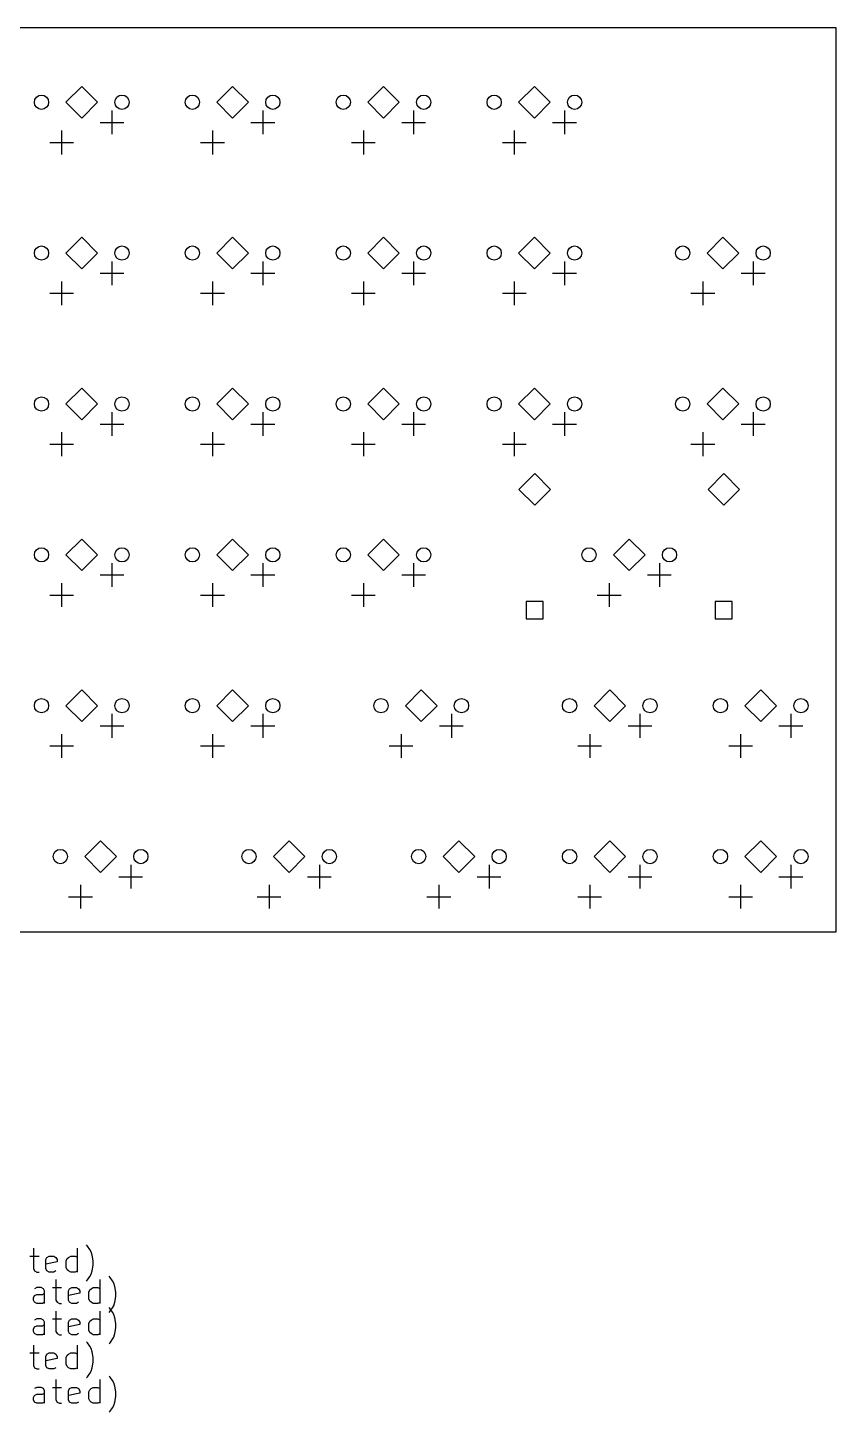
# Model space of a CAD drawing. Extents: x 197 to 391, y -189 to -14.
# Drawn here: x 288.4 to 390.6, y -189.2 to -14.4 of the extents above; entities that cross this region are included whole.
import ezdxf

# ---------------------------------------------------------------- set-up
doc = ezdxf.new("R2010")
doc.units = 0
doc.layers.add('BLACK', color=7, linetype='CONTINUOUS')

msp = doc.modelspace()

# ---------------------------------------------------------------- linework, layer by layer
at = {"layer": 'BLACK', "linetype": 'CONTINUOUS'}
for p, q in [((390.55, -14.4), (201.375, -14.4)), ((390.55, -128.588), (390.55, -14.4)), ((295.275, -21.8186), (293.281, -23.8125)), ((297.269, -23.8125), (295.275, -21.8186)), ((314.325, -21.8186), (312.331, -23.8125)), ((316.319, -23.8125), (314.325, -21.8186)), ((333.375, -21.8186), (331.381, -23.8125)), ((335.369, -23.8125), (333.375, -21.8186)), ((352.425, -21.8186), (350.431, -23.8125)), ((354.419, -23.8125), (352.425, -21.8186)), ((293.281, -23.8125), (295.275, -25.8064)), ((295.275, -25.8064), (297.269, -23.8125)), ((312.331, -23.8125), (314.325, -25.8064)), ((314.325, -25.8064), (316.319, -23.8125)), ((331.381, -23.8125), (333.375, -25.8064)), ((333.375, -25.8064), (335.369, -23.8125)), ((350.431, -23.8125), (352.425, -25.8064)), ((352.425, -25.8064), (354.419, -23.8125)), ((299.085, -24.8525), (299.085, -27.8525)), ((318.135, -24.8525), (318.135, -27.8525)), ((337.185, -24.8525), (337.185, -27.8525)), ((356.235, -24.8525), (356.235, -27.8525)), ((292.735, -27.3925), (292.735, -30.3925)), ((297.585, -26.3525), (300.585, -26.3525)), ((311.785, -27.3925), (311.785, -30.3925)), ((316.635, -26.3525), (319.635, -26.3525)), ((330.835, -27.3925), (330.835, -30.3925)), ((335.685, -26.3525), (338.685, -26.3525)), ((349.885, -27.3925), (349.885, -30.3925)), ((354.735, -26.3525), (357.735, -26.3525)), ((291.235, -28.8925), (294.235, -28.8925)), ((310.285, -28.8925), (313.285, -28.8925)), ((329.335, -28.8925), (332.335, -28.8925)), ((348.385, -28.8925), (351.385, -28.8925)), ((295.275, -40.8686), (293.281, -42.8625)), ((297.269, -42.8625), (295.275, -40.8686)), ((314.325, -40.8686), (312.331, -42.8625)), ((316.319, -42.8625), (314.325, -40.8686)), ((333.375, -40.8686), (331.381, -42.8625)), ((335.369, -42.8625), (333.375, -40.8686)), ((352.425, -40.8686), (350.431, -42.8625)), ((354.419, -42.8625), (352.425, -40.8686)), ((376.238, -40.8686), (374.244, -42.8625)), ((378.232, -42.8625), (376.238, -40.8686)), ((293.281, -42.8625), (295.275, -44.8564)), ((295.275, -44.8564), (297.269, -42.8625)), ((312.331, -42.8625), (314.325, -44.8564)), ((314.325, -44.8564), (316.319, -42.8625)), ((331.381, -42.8625), (333.375, -44.8564)), ((333.375, -44.8564), (335.369, -42.8625)), ((350.431, -42.8625), (352.425, -44.8564)), ((352.425, -44.8564), (354.419, -42.8625)), ((374.244, -42.8625), (376.238, -44.8564)), ((376.238, -44.8564), (378.232, -42.8625)), ((297.585, -45.4025), (300.585, -45.4025)), ((299.085, -43.9025), (299.085, -46.9025)), ((316.635, -45.4025), (319.635, -45.4025)), ((318.135, -43.9025), (318.135, -46.9025)), ((335.685, -45.4025), (338.685, -45.4025)), ((337.185, -43.9025), (337.185, -46.9025)), ((354.735, -45.4025), (357.735, -45.4025)), ((356.235, -43.9025), (356.235, -46.9025)), ((378.548, -45.4025), (381.548, -45.4025)), ((380.048, -43.9025), (380.048, -46.9025)), ((292.735, -46.4425), (292.735, -49.4425)), ((311.785, -46.4425), (311.785, -49.4425)), ((330.835, -46.4425), (330.835, -49.4425)), ((349.885, -46.4425), (349.885, -49.4425)), ((373.698, -46.4425), (373.698, -49.4425)), ((291.235, -47.9425), (294.235, -47.9425)), ((310.285, -47.9425), (313.285, -47.9425)), ((329.335, -47.9425), (332.335, -47.9425)), ((348.385, -47.9425), (351.385, -47.9425)), ((372.198, -47.9425), (375.198, -47.9425)), ((295.275, -59.9186), (293.281, -61.9125)), ((297.269, -61.9125), (295.275, -59.9186)), ((314.325, -59.9186), (312.331, -61.9125)), ((316.319, -61.9125), (314.325, -59.9186)), ((333.375, -59.9186), (331.381, -61.9125)), ((335.369, -61.9125), (333.375, -59.9186)), ((352.425, -59.9186), (350.431, -61.9125)), ((354.419, -61.9125), (352.425, -59.9186)), ((376.238, -59.9186), (374.244, -61.9125)), ((378.232, -61.9125), (376.238, -59.9186)), ((293.281, -61.9125), (295.275, -63.9064)), ((295.275, -63.9064), (297.269, -61.9125)), ((312.331, -61.9125), (314.325, -63.9064)), ((314.325, -63.9064), (316.319, -61.9125)), ((331.381, -61.9125), (333.375, -63.9064)), ((333.375, -63.9064), (335.369, -61.9125)), ((350.431, -61.9125), (352.425, -63.9064)), ((352.425, -63.9064), (354.419, -61.9125)), ((374.244, -61.9125), (376.238, -63.9064)), ((376.238, -63.9064), (378.232, -61.9125)), ((297.585, -64.4525), (300.585, -64.4525)), ((299.085, -62.9525), (299.085, -65.9525)), ((316.635, -64.4525), (319.635, -64.4525)), ((318.135, -62.9525), (318.135, -65.9525)), ((335.685, -64.4525), (338.685, -64.4525)), ((337.185, -62.9525), (337.185, -65.9525)), ((354.735, -64.4525), (357.735, -64.4525)), ((356.235, -62.9525), (356.235, -65.9525)), ((378.548, -64.4525), (381.548, -64.4525)), ((380.048, -62.9525), (380.048, -65.9525)), ((292.735, -65.4925), (292.735, -68.4925)), ((311.785, -65.4925), (311.785, -68.4925)), ((330.835, -65.4925), (330.835, -68.4925)), ((349.885, -65.4925), (349.885, -68.4925)), ((373.698, -65.4925), (373.698, -68.4925)), ((291.235, -66.9925), (294.235, -66.9925)), ((310.285, -66.9925), (313.285, -66.9925)), ((329.335, -66.9925), (332.335, -66.9925)), ((348.385, -66.9925), (351.385, -66.9925)), ((372.198, -66.9925), (375.198, -66.9925)), ((352.468, -70.7136), (350.474, -72.7075)), ((354.462, -72.7075), (352.468, -70.7136)), ((376.344, -70.7136), (374.35, -72.7075)), ((378.337, -72.7075), (376.344, -70.7136)), ((350.474, -72.7075), (352.468, -74.7014)), ((352.468, -74.7014), (354.462, -72.7075)), ((374.35, -72.7075), (376.344, -74.7014)), ((376.344, -74.7014), (378.337, -72.7075)), ((295.275, -78.9686), (293.281, -80.9625)), ((297.269, -80.9625), (295.275, -78.9686)), ((314.325, -78.9686), (312.331, -80.9625)), ((316.319, -80.9625), (314.325, -78.9686)), ((333.375, -78.9686), (331.381, -80.9625)), ((335.369, -80.9625), (333.375, -78.9686)), ((364.406, -78.9686), (362.412, -80.9625)), ((366.399, -80.9625), (364.406, -78.9686)), ((293.281, -80.9625), (295.275, -82.9564)), ((295.275, -82.9564), (297.269, -80.9625)), ((299.085, -82.0025), (299.085, -85.0025)), ((312.331, -80.9625), (314.325, -82.9564)), ((314.325, -82.9564), (316.319, -80.9625)), ((318.135, -82.0025), (318.135, -85.0025)), ((331.381, -80.9625), (333.375, -82.9564)), ((333.375, -82.9564), (335.369, -80.9625)), ((337.185, -82.0025), (337.185, -85.0025)), ((362.412, -80.9625), (364.406, -82.9564)), ((364.406, -82.9564), (366.399, -80.9625)), ((368.216, -82.0025), (368.216, -85.0025)), ((297.585, -83.5025), (300.585, -83.5025)), ((316.635, -83.5025), (319.635, -83.5025)), ((335.685, -83.5025), (338.685, -83.5025)), ((366.716, -83.5025), (369.716, -83.5025)), ((292.735, -84.5425), (292.735, -87.5425)), ((311.785, -84.5425), (311.785, -87.5425)), ((330.835, -84.5425), (330.835, -87.5425)), ((361.866, -84.5425), (361.866, -87.5425)), ((291.235, -86.0425), (294.235, -86.0425)), ((310.285, -86.0425), (313.285, -86.0425)), ((329.335, -86.0425), (332.335, -86.0425)), ((353.545, -86.8699), (351.39, -86.8699)), ((351.39, -86.8699), (351.39, -89.0251)), ((353.545, -89.0251), (353.545, -86.8699)), ((360.366, -86.0425), (363.366, -86.0425)), ((377.421, -86.8699), (375.266, -86.8699)), ((375.266, -86.8699), (375.266, -89.0251)), ((377.421, -89.0251), (377.421, -86.8699)), ((351.39, -89.0251), (353.545, -89.0251)), ((375.266, -89.0251), (377.421, -89.0251)), ((295.275, -98.0186), (293.281, -100.012)), ((297.269, -100.012), (295.275, -98.0186)), ((314.325, -98.0186), (312.331, -100.012)), ((316.319, -100.012), (314.325, -98.0186)), ((338.138, -98.0186), (336.144, -100.012)), ((340.132, -100.012), (338.138, -98.0186)), ((361.95, -98.0186), (359.956, -100.012)), ((363.944, -100.012), (361.95, -98.0186)), ((381, -98.0186), (379.006, -100.012)), ((382.994, -100.012), (381, -98.0186)), ((293.281, -100.012), (295.275, -102.006)), ((295.275, -102.006), (297.269, -100.012)), ((299.085, -101.052), (299.085, -104.052)), ((312.331, -100.012), (314.325, -102.006)), ((314.325, -102.006), (316.319, -100.012)), ((318.135, -101.052), (318.135, -104.052)), ((336.144, -100.012), (338.138, -102.006)), ((338.138, -102.006), (340.132, -100.012)), ((341.948, -101.052), (341.948, -104.052)), ((359.956, -100.012), (361.95, -102.006)), ((361.95, -102.006), (363.944, -100.012)), ((365.76, -101.052), (365.76, -104.052)), ((379.006, -100.012), (381, -102.006)), ((381, -102.006), (382.994, -100.012)), ((384.81, -101.052), (384.81, -104.052)), ((297.585, -102.552), (300.585, -102.552)), ((316.635, -102.552), (319.635, -102.552)), ((340.448, -102.552), (343.448, -102.552)), ((364.26, -102.552), (367.26, -102.552)), ((383.31, -102.552), (386.31, -102.552)), ((292.735, -103.593), (292.735, -106.593)), ((311.785, -103.593), (311.785, -106.593)), ((335.598, -103.593), (335.598, -106.593)), ((359.41, -103.593), (359.41, -106.593)), ((378.46, -103.593), (378.46, -106.593)), ((291.235, -105.093), (294.235, -105.093)), ((310.285, -105.093), (313.285, -105.093)), ((334.098, -105.093), (337.098, -105.093)), ((357.91, -105.093), (360.91, -105.093)), ((376.96, -105.093), (379.96, -105.093)), ((297.656, -117.069), (295.662, -119.062)), ((299.65, -119.062), (297.656, -117.069)), ((321.469, -117.069), (319.475, -119.062)), ((323.462, -119.062), (321.469, -117.069)), ((342.9, -117.069), (340.906, -119.062)), ((344.894, -119.062), (342.9, -117.069)), ((361.95, -117.069), (359.956, -119.062)), ((363.944, -119.062), (361.95, -117.069)), ((381, -117.069), (379.006, -119.062)), ((382.994, -119.062), (381, -117.069)), ((295.662, -119.062), (297.656, -121.056)), ((297.656, -121.056), (299.65, -119.062)), ((301.466, -120.102), (301.466, -123.102)), ((319.475, -119.062), (321.469, -121.056)), ((321.469, -121.056), (323.462, -119.062)), ((325.279, -120.102), (325.279, -123.102)), ((340.906, -119.062), (342.9, -121.056)), ((342.9, -121.056), (344.894, -119.062)), ((346.71, -120.102), (346.71, -123.102)), ((359.956, -119.062), (361.95, -121.056)), ((361.95, -121.056), (363.944, -119.062)), ((365.76, -120.102), (365.76, -123.102)), ((379.006, -119.062), (381, -121.056)), ((381, -121.056), (382.994, -119.062)), ((384.81, -120.102), (384.81, -123.102)), ((299.966, -121.602), (302.966, -121.602)), ((323.779, -121.602), (326.779, -121.602)), ((345.21, -121.602), (348.21, -121.602)), ((364.26, -121.602), (367.26, -121.602)), ((383.31, -121.602), (386.31, -121.602)), ((295.116, -122.642), (295.116, -125.642)), ((318.928, -122.642), (318.928, -125.642)), ((340.36, -122.642), (340.36, -125.642)), ((359.41, -122.642), (359.41, -125.642)), ((378.46, -122.642), (378.46, -125.642)), ((293.616, -124.142), (296.616, -124.142)), ((317.428, -124.142), (320.428, -124.142)), ((338.86, -124.142), (341.86, -124.142)), ((357.91, -124.142), (360.91, -124.142)), ((376.96, -124.142), (379.96, -124.142)), ((253.48, -128.588), (390.55, -128.588)), ((288.736, -169.527), (289.879, -169.527)), ((289.164, -168.527), (289.164, -171.099)), ((290.879, -169.67), (291.164, -169.527)), ((291.164, -169.527), (291.736, -169.527)), ((291.736, -169.527), (292.021, -169.67)), ((293.593, -169.67), (293.879, -169.527)), ((293.879, -169.527), (294.45, -169.527)), ((294.45, -169.527), (294.736, -169.67)), ((294.736, -171.527), (294.736, -168.527)), ((296.021, -168.241), (295.879, -168.099)), ((296.307, -168.67), (296.021, -168.241)), ((296.45, -168.956), (296.307, -168.67)), ((296.593, -169.384), (296.45, -168.956)), ((296.736, -170.099), (296.593, -169.384)), ((289.164, -171.099), (289.307, -171.384)), ((290.736, -169.956), (290.879, -169.67)), ((290.736, -171.099), (290.736, -169.956)), ((292.164, -170.241), (290.736, -170.527)), ((290.879, -171.384), (290.736, -171.099)), ((292.021, -169.67), (292.164, -169.956)), ((292.164, -169.956), (292.164, -170.241)), ((293.307, -170.099), (293.45, -169.813)), ((293.307, -170.956), (293.307, -170.099)), ((293.45, -171.241), (293.307, -170.956)), ((293.45, -169.813), (293.593, -169.67)), ((293.593, -171.384), (293.45, -171.241)), ((296.593, -171.384), (296.736, -170.67)), ((296.736, -170.67), (296.736, -170.099)), ((289.307, -171.384), (289.593, -171.527)), ((289.593, -171.527), (289.879, -171.527)), ((291.164, -171.527), (290.879, -171.384)), ((291.736, -171.527), (291.164, -171.527)), ((292.021, -171.384), (291.736, -171.527)), ((292.021, -172.487), (292.021, -175.059)), ((293.879, -171.527), (293.593, -171.384)), ((294.45, -171.527), (293.879, -171.527)), ((294.736, -171.384), (294.45, -171.527)), ((295.879, -172.67), (296.021, -172.527)), ((296.021, -172.527), (296.307, -172.099)), ((296.307, -172.099), (296.45, -171.813)), ((296.45, -171.813), (296.593, -171.384)), ((297.593, -175.487), (297.593, -172.487)), ((298.879, -172.201), (298.736, -172.059)), ((299.164, -172.63), (298.879, -172.201)), ((299.307, -172.916), (299.164, -172.63)), ((299.45, -173.344), (299.307, -172.916)), ((289.164, -174.773), (289.307, -174.487)), ((289.164, -175.059), (289.164, -174.773)), ((289.593, -173.487), (289.307, -173.63)), ((289.307, -174.487), (289.593, -174.344)), ((290.164, -173.487), (289.593, -173.487)), ((289.593, -174.344), (290.307, -174.344)), ((290.45, -173.63), (290.164, -173.487)), ((290.307, -174.344), (290.593, -174.201)), ((290.593, -173.916), (290.45, -173.63)), ((290.593, -175.487), (290.593, -173.916)), ((291.593, -173.487), (292.736, -173.487)), ((293.593, -173.916), (293.736, -173.63)), ((293.593, -175.059), (293.593, -173.916)), ((295.021, -174.201), (293.593, -174.487)), ((293.736, -173.63), (294.021, -173.487)), ((294.021, -173.487), (294.593, -173.487)), ((294.593, -173.487), (294.879, -173.63)), ((294.879, -173.63), (295.021, -173.916)), ((295.021, -173.916), (295.021, -174.201)), ((296.164, -174.059), (296.307, -173.773)), ((296.164, -174.916), (296.164, -174.059)), ((296.307, -173.773), (296.45, -173.63)), ((296.45, -173.63), (296.736, -173.487)), ((296.736, -173.487), (297.307, -173.487)), ((297.307, -173.487), (297.593, -173.63)), ((299.593, -174.059), (299.45, -173.344)), ((299.45, -175.344), (299.593, -174.63)), ((299.593, -174.63), (299.593, -174.059)), ((289.307, -175.344), (289.164, -175.059)), ((289.593, -175.487), (289.307, -175.344)), ((290.307, -175.487), (289.593, -175.487)), ((290.593, -175.344), (290.307, -175.487)), ((292.021, -175.059), (292.164, -175.344)), ((292.021, -176.447), (292.021, -179.019)), ((292.164, -175.344), (292.45, -175.487)), ((292.45, -175.487), (292.736, -175.487)), ((293.736, -175.344), (293.593, -175.059)), ((294.021, -175.487), (293.736, -175.344)), ((294.593, -175.487), (294.021, -175.487)), ((294.879, -175.344), (294.593, -175.487)), ((296.307, -175.201), (296.164, -174.916)), ((296.45, -175.344), (296.307, -175.201)), ((296.736, -175.487), (296.45, -175.344)), ((297.307, -175.487), (296.736, -175.487)), ((297.593, -175.344), (297.307, -175.487)), ((297.593, -179.447), (297.593, -176.447)), ((298.879, -176.161), (298.736, -176.019)), ((298.736, -176.63), (298.879, -176.487)), ((298.879, -176.487), (299.164, -176.059)), ((299.164, -176.59), (298.879, -176.161)), ((299.164, -176.059), (299.307, -175.773)), ((299.307, -175.773), (299.45, -175.344)), ((289.593, -177.447), (289.307, -177.59)), ((289.307, -178.447), (289.593, -178.304)), ((290.164, -177.447), (289.593, -177.447)), ((289.593, -178.304), (290.307, -178.304)), ((290.45, -177.59), (290.164, -177.447)), ((290.307, -178.304), (290.593, -178.161)), ((290.593, -177.876), (290.45, -177.59)), ((290.593, -179.447), (290.593, -177.876)), ((291.593, -177.447), (292.736, -177.447)), ((293.593, -177.876), (293.736, -177.59)), ((293.593, -179.019), (293.593, -177.876)), ((295.021, -178.161), (293.593, -178.447)), ((293.736, -177.59), (294.021, -177.447)), ((294.021, -177.447), (294.593, -177.447)), ((294.593, -177.447), (294.879, -177.59)), ((294.879, -177.59), (295.021, -177.876)), ((295.021, -177.876), (295.021, -178.161)), ((296.164, -178.019), (296.307, -177.733)), ((296.164, -178.876), (296.164, -178.019)), ((296.307, -177.733), (296.45, -177.59)), ((296.45, -177.59), (296.736, -177.447)), ((296.736, -177.447), (297.307, -177.447)), ((297.307, -177.447), (297.593, -177.59)), ((299.307, -176.876), (299.164, -176.59)), ((299.45, -177.304), (299.307, -176.876)), ((299.593, -178.019), (299.45, -177.304)), ((299.593, -178.59), (299.593, -178.019)), ((289.164, -178.733), (289.307, -178.447)), ((289.164, -179.019), (289.164, -178.733)), ((289.307, -179.304), (289.164, -179.019)), ((289.593, -179.447), (289.307, -179.304)), ((290.307, -179.447), (289.593, -179.447)), ((290.593, -179.304), (290.307, -179.447)), ((292.021, -179.019), (292.164, -179.304)), ((292.164, -179.304), (292.45, -179.447)), ((292.45, -179.447), (292.736, -179.447)), ((293.736, -179.304), (293.593, -179.019)), ((294.021, -179.447), (293.736, -179.304)), ((294.593, -179.447), (294.021, -179.447)), ((294.879, -179.304), (294.593, -179.447)), ((296.307, -179.161), (296.164, -178.876)), ((296.45, -179.304), (296.307, -179.161)), ((296.736, -179.447), (296.45, -179.304)), ((297.307, -179.447), (296.736, -179.447)), ((297.593, -179.304), (297.307, -179.447)), ((298.879, -180.447), (299.164, -180.019)), ((299.164, -180.019), (299.307, -179.733)), ((299.307, -179.733), (299.45, -179.304)), ((299.45, -179.304), (299.593, -178.59)), ((288.736, -181.747), (289.879, -181.747)), ((289.164, -180.747), (289.164, -183.319)), ((290.879, -181.89), (291.164, -181.747)), ((291.164, -181.747), (291.736, -181.747)), ((291.736, -181.747), (292.021, -181.89)), ((293.593, -181.89), (293.879, -181.747)), ((293.879, -181.747), (294.45, -181.747)), ((294.45, -181.747), (294.736, -181.89)), ((294.736, -183.747), (294.736, -180.747)), ((296.021, -180.461), (295.879, -180.319)), ((296.307, -180.89), (296.021, -180.461)), ((296.45, -181.176), (296.307, -180.89)), ((296.593, -181.604), (296.45, -181.176)), ((296.736, -182.319), (296.593, -181.604)), ((298.736, -180.59), (298.879, -180.447)), ((289.164, -183.319), (289.307, -183.604)), ((290.736, -182.176), (290.879, -181.89)), ((290.736, -183.319), (290.736, -182.176)), ((292.164, -182.461), (290.736, -182.747)), ((290.879, -183.604), (290.736, -183.319)), ((292.021, -181.89), (292.164, -182.176)), ((292.164, -182.176), (292.164, -182.461)), ((293.307, -182.319), (293.45, -182.033)), ((293.307, -183.176), (293.307, -182.319)), ((293.45, -183.461), (293.307, -183.176)), ((293.45, -182.033), (293.593, -181.89)), ((293.593, -183.604), (293.45, -183.461)), ((296.593, -183.604), (296.736, -182.89)), ((296.736, -182.89), (296.736, -182.319)), ((289.307, -183.604), (289.593, -183.747)), ((289.593, -183.747), (289.879, -183.747)), ((291.164, -183.747), (290.879, -183.604)), ((291.736, -183.747), (291.164, -183.747)), ((292.021, -183.604), (291.736, -183.747)), ((292.021, -185.095), (292.021, -187.667)), ((293.879, -183.747), (293.593, -183.604)), ((294.45, -183.747), (293.879, -183.747)), ((294.736, -183.604), (294.45, -183.747)), ((295.879, -184.89), (296.021, -184.747)), ((296.021, -184.747), (296.307, -184.319)), ((296.307, -184.319), (296.45, -184.033)), ((296.45, -184.033), (296.593, -183.604)), ((297.593, -188.095), (297.593, -185.095)), ((298.879, -184.809), (298.736, -184.667)), ((299.164, -185.238), (298.879, -184.809)), ((299.307, -185.524), (299.164, -185.238)), ((289.593, -186.095), (289.307, -186.238)), ((289.307, -187.095), (289.593, -186.952)), ((290.164, -186.095), (289.593, -186.095)), ((289.593, -186.952), (290.307, -186.952)), ((290.45, -186.238), (290.164, -186.095)), ((290.307, -186.952), (290.593, -186.809)), ((290.593, -186.524), (290.45, -186.238)), ((290.593, -188.095), (290.593, -186.524)), ((291.593, -186.095), (292.736, -186.095)), ((293.593, -186.524), (293.736, -186.238)), ((293.593, -187.667), (293.593, -186.524)), ((295.021, -186.809), (293.593, -187.095)), ((293.736, -186.238), (294.021, -186.095)), ((294.021, -186.095), (294.593, -186.095)), ((294.593, -186.095), (294.879, -186.238)), ((294.879, -186.238), (295.021, -186.524)), ((295.021, -186.524), (295.021, -186.809)), ((296.164, -186.667), (296.307, -186.381)), ((296.164, -187.524), (296.164, -186.667)), ((296.307, -186.381), (296.45, -186.238)), ((296.45, -186.238), (296.736, -186.095)), ((296.736, -186.095), (297.307, -186.095)), ((297.307, -186.095), (297.593, -186.238)), ((299.45, -185.952), (299.307, -185.524)), ((299.593, -186.667), (299.45, -185.952)), ((299.593, -187.238), (299.593, -186.667)), ((289.164, -187.381), (289.307, -187.095)), ((289.164, -187.667), (289.164, -187.381)), ((289.307, -187.952), (289.164, -187.667)), ((289.593, -188.095), (289.307, -187.952)), ((290.307, -188.095), (289.593, -188.095)), ((290.593, -187.952), (290.307, -188.095)), ((292.021, -187.667), (292.164, -187.952)), ((292.164, -187.952), (292.45, -188.095)), ((292.45, -188.095), (292.736, -188.095)), ((293.736, -187.952), (293.593, -187.667)), ((294.021, -188.095), (293.736, -187.952)), ((294.593, -188.095), (294.021, -188.095)), ((294.879, -187.952), (294.593, -188.095)), ((296.307, -187.809), (296.164, -187.524)), ((296.45, -187.952), (296.307, -187.809)), ((296.736, -188.095), (296.45, -187.952)), ((297.307, -188.095), (296.736, -188.095)), ((297.593, -187.952), (297.307, -188.095)), ((298.879, -189.095), (299.164, -188.667)), ((299.164, -188.667), (299.307, -188.381)), ((299.307, -188.381), (299.45, -187.952)), ((299.45, -187.952), (299.593, -187.238)), ((298.736, -189.238), (298.879, -189.095))]:
    msp.add_line(p, q, dxfattribs=at)
at = {"layer": 'BLACK'}
for centre in [(290.195, -23.8125), (300.355, -23.8125), (309.245, -23.8125), (319.405, -23.8125), (328.295, -23.8125), (338.455, -23.8125), (347.345, -23.8125), (357.505, -23.8125), (290.195, -42.8625), (300.355, -42.8625), (309.245, -42.8625), (319.405, -42.8625), (328.295, -42.8625), (338.455, -42.8625), (347.345, -42.8625), (357.505, -42.8625), (371.158, -42.8625), (381.318, -42.8625), (290.195, -61.9125), (300.355, -61.9125), (309.245, -61.9125), (319.405, -61.9125), (328.295, -61.9125), (338.455, -61.9125), (347.345, -61.9125), (357.505, -61.9125), (371.158, -61.9125), (381.318, -61.9125), (290.195, -80.9625), (300.355, -80.9625), (309.245, -80.9625), (319.405, -80.9625), (328.295, -80.9625), (338.455, -80.9625), (359.326, -80.9625), (369.486, -80.9625), (290.195, -100.012), (300.355, -100.012), (309.245, -100.012), (319.405, -100.012), (333.058, -100.012), (343.218, -100.012), (356.87, -100.012), (367.03, -100.012), (375.92, -100.012), (386.08, -100.012), (292.576, -119.062), (302.736, -119.062), (316.388, -119.062), (326.548, -119.062), (337.82, -119.062), (347.98, -119.062), (356.87, -119.062), (367.03, -119.062), (375.92, -119.062), (386.08, -119.062)]:
    msp.add_circle(centre, 0.9, dxfattribs=at)

doc.saveas('drawing.dxf')
